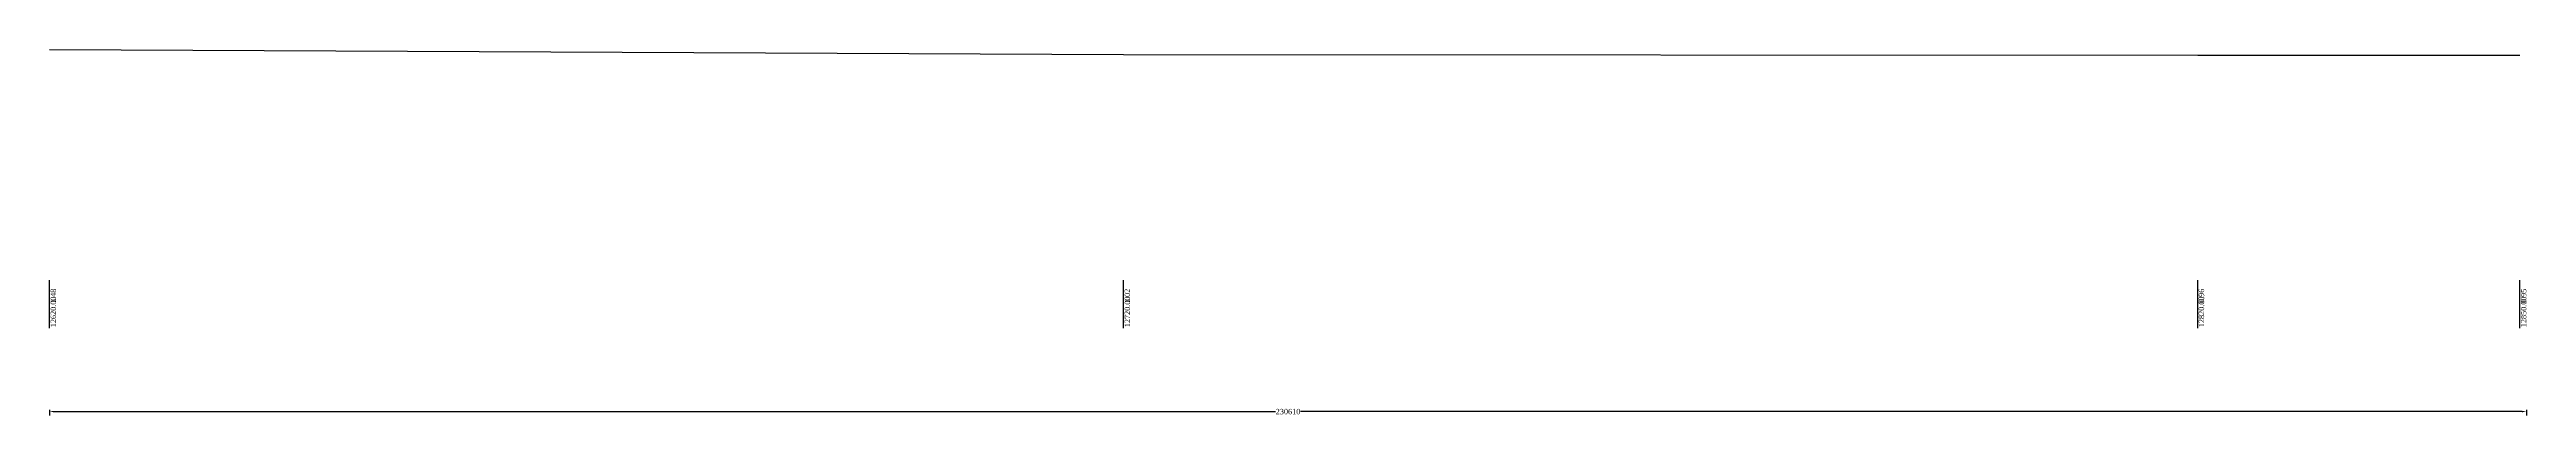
# Model space of a CAD drawing. Header units: metres. Extents: x -148477 to 168932, y -55673 to -2736.
# Drawn here: x 72578.6 to 72809.2, y -32199.5 to -32165.4 of the extents above; entities that cross this region are included whole.
import ezdxf

# ---------------------------------------------------------------- set-up
doc = ezdxf.new("R2010")
doc.units = ezdxf.units.M
doc.styles.add('liza', font='times.ttf', dxfattribs={"height": 2})
doc.styles.get("Standard").update_dxf_attribs({"font": 'times.ttf'})
doc.dimstyles.get("Standard").update_dxf_attribs({"dimtxt": 0.5, "dimasz": 0.4075, "dimexe": 0.364, "dimexo": 0.219, "dimgap": 0.09, "dimtad": 0, "dimdec": 0, "dimlfac": 1000, "dimzin": 0, "dimdsep": 46, "dimtxsty": 'Standard', "dimcen": 0.09, "dimadec": 0, "dimazin": 0, "dimtfac": 1, "dimtdec": 0, "dimtofl": 0, "dimtmove": 0, "dimatfit": 3, "dimfxl": 1, "dimtolj": 1, "dimtzin": 0, "dimarcsym": 0})

# ---------------------------------------------------------------- blocks, each defined once
blk = doc.blocks.new('*D387')
at = {"color": 0, "lineweight": -2, "ltscale": 0.5}
for p, q in [((72578.62, -32198.97), (72578.62, -32199.48)), ((72579.03, -32199.12), (72692.75, -32199.12)), ((72808.83, -32199.12), (72695.1, -32199.12)), ((72809.23, -32198.97), (72809.23, -32199.48))]:
    blk.add_line(p, q, dxfattribs=at)
at = {"color": 0, "linetype": 'Continuous', "lineweight": -3, "ltscale": 0.5}
for points in [[(72579.03, -32199.05), (72579.03, -32199.19), (72578.62, -32199.12)], [(72808.83, -32199.05), (72808.83, -32199.19), (72809.23, -32199.12)]]:
    blk.add_solid(points, dxfattribs=at)
at = {"layer": 'Defpoints', "color": 0, "linetype": 'Continuous', "lineweight": -3, "ltscale": 0.5}
for p in [(72578.62, -32191.36), (72809.23, -32191.26), (72809.23, -32199.12)]:
    blk.add_point(p, dxfattribs=at)
at = {"color": 0, "linetype": 'Continuous', "lineweight": -3, "ltscale": 0.5, "insert": (72693.93, -32199.12), "char_height": 0.5, "attachment_point": 5}
blk.add_mtext('\\A1;230610', dxfattribs=at)

msp = doc.modelspace()

# ---------------------------------------------------------------- linework, layer by layer
at = {"color": 6, "linetype": 'Continuous', "lineweight": -3, "ltscale": 0.5}
for p, q in [((72578.6228, -32165.3801), (72678.6228, -32165.8401)), ((72678.6228, -32165.8401), (72778.6228, -32165.8991)), ((72778.6228, -32165.8991), (72808.6228, -32165.9091)), ((72578.6228, -32191.3601), (72578.6228, -32186.8601)), ((72678.6228, -32191.3601), (72678.6228, -32186.8601)), ((72778.6228, -32191.3601), (72778.6228, -32186.8601)), ((72808.6228, -32191.3601), (72808.6228, -32186.8601))]:
    msp.add_line(p, q, dxfattribs=at)

# ---------------------------------------------------------------- texts
at = {"color": 6, "linetype": 'Continuous', "lineweight": -3, "ltscale": 0.5, "char_height": 0.5, "width": 2.15, "attachment_point": 1, "rotation": 90, "style": 'liza'}
for s, insert in [('1.48', (72578.7228, -32189.0101)), ('12620.00', (72578.7228, -32191.2601)), ('1.02', (72678.7228, -32189.0101)), ('12720.00', (72678.7228, -32191.2601)), ('0.96', (72778.7228, -32189.0101)), ('12820.00', (72778.7228, -32191.2601)), ('0.95', (72808.7228, -32189.0101)), ('12850.00', (72808.7228, -32191.2601))]:
    msp.add_mtext(s, dxfattribs=dict(at, insert=insert))

# ---------------------------------------------------------------- dimensions: what is measured, and where the dimension line sits
at = {"color": 6, "linetype": 'Continuous', "lineweight": -3, "ltscale": 0.5}
dim = msp.add_linear_dim(base=(72809.2328, -32199.1205), p1=(72578.6228, -32191.3601), p2=(72809.2328, -32191.2601), dimstyle='Standard', override={"dimfxl": 0.15, "dimfxlon": 1}, dxfattribs=at)
dim.commit()
dim.dimension.update_dxf_attribs({"geometry": '*D387', "text_midpoint": (72693.9278, -32199.1205)})

doc.saveas('drawing.dxf')
